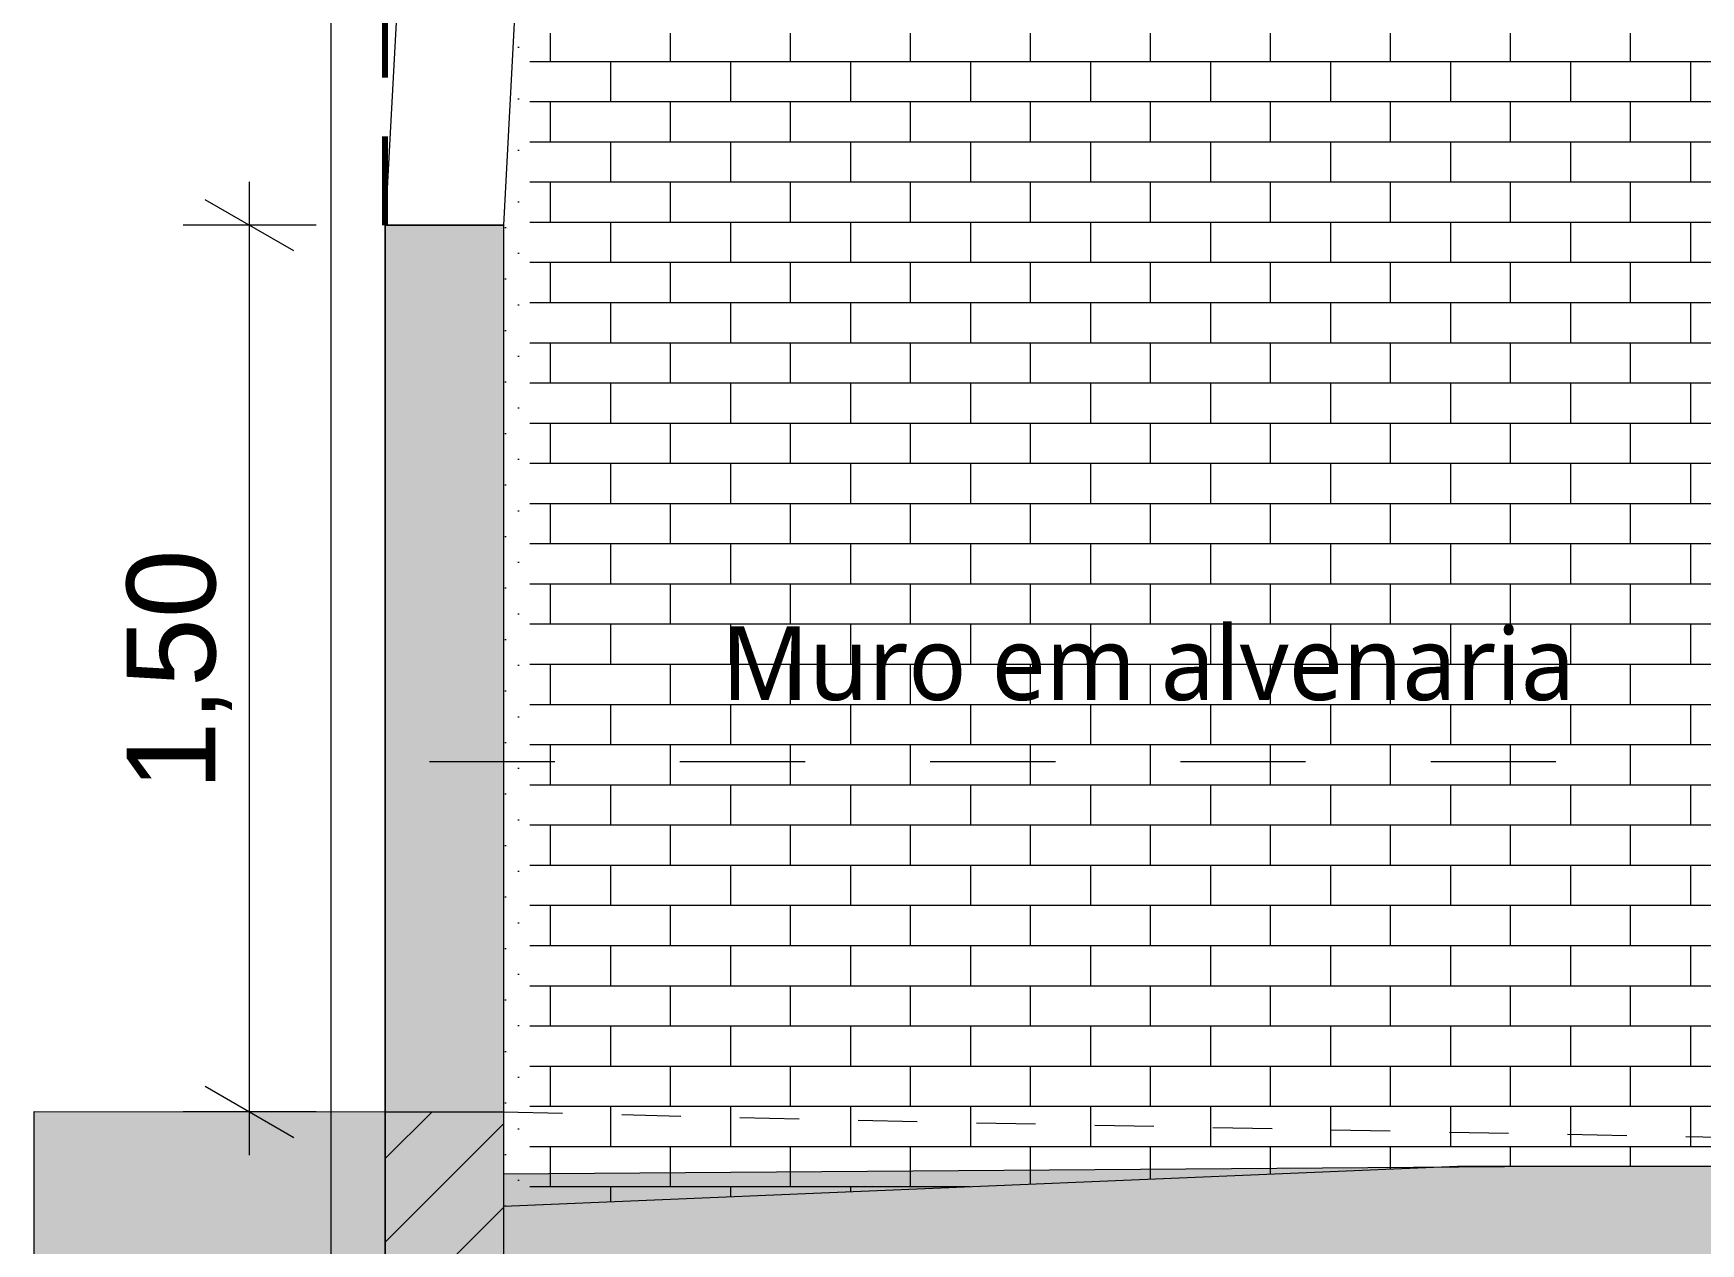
# Model space of a CAD drawing. Header units: metres. Extents: x -111189 to -108577, y -72951 to -72647.
# Drawn here: x -108861.39 to -108858.57, y -72948.143 to -72946.096 of the extents above; entities that cross this region are included whole.
import ezdxf

# ---------------------------------------------------------------- set-up
doc = ezdxf.new("R2010")
doc.units = ezdxf.units.M
doc.header["$MEASUREMENT"] = 0
for name, pattern in [('Dashed', [0.423333, 0.211667, -0.211667]), ('Dot & Dashed Smaller', [0.36, 0.15, -0.09, 0.03, -0.09]), ('Hidden Line', [0.13, 0.08, -0.05])]:
    doc.linetypes.add(name, pattern=pattern)
for name, color, linetype in [('00 - DESENHO 2D', 7, 'Continuous'), ('00 - TEXTO GERAL', 7, 'Continuous'), ('02 - ESTRADAS', 7, 'Continuous'), ('07 - MUROS', 7, 'Continuous'), ('12 - COTAS GERAIS', 7, 'Continuous')]:
    doc.layers.add(name, color=color, linetype=linetype)
doc.styles.add('ESTILO_GERADO_2', font='malgunsl.ttf')
doc.styles.add('ESTILO_GERADO_7', font='')
doc.styles.get('ESTILO_GERADO_7').set_extended_font_data('Helvetica')
doc.dimstyles.new('ESTILO_GERADO__5', dxfattribs={"dimtxt": 0.15, "dimasz": 0.114, "dimexe": 0.18, "dimexo": 0.0625, "dimgap": 0, "dimtad": 1, "dimzin": 0, "dimdsep": 46, "dimtxsty": 'ESTILO_GERADO_7', "dimblk": 'ARROWHEAD_2', "dimblk1": 'ARROWHEAD_2', "dimblk2": 'ARROWHEAD_2', "dimcen": 0.09, "dimse1": 1, "dimse2": 1, "dimclrd": 7, "dimclre": 7, "dimclrt": 7, "dimadec": 0, "dimazin": 0, "dimtfac": 1, "dimtdec": 4, "dimtmove": 0, "dimatfit": 3, "dimfxl": 1, "dimtolj": 1, "dimtzin": 0, "dimarcsym": 0})

# ---------------------------------------------------------------- blocks, each defined once
blk = doc.blocks.new('Corte Elem_1053_1', base_point=(-108689.5899, -72946.0755))
at = {"layer": '07 - MUROS', "linetype": 'Continuous', "lineweight": 13}
h = blk.add_hatch(dxfattribs=at)
h.set_pattern_fill('DOTS_0001', color=251, style=0, pattern_type=2)
h.set_pattern_definition([(360, (-108689.58989, -72946.075524), (0.021783658, 0.043567315), [0, -0.043567315])])
h.paths.add_polyline_path([(-108860.5951, -72948.0806), (-108860.5534, -72948.0789), (-108860.5534, -72945.6313), (-108860.5951, -72946.4203)])
at = {"layer": '07 - MUROS', "color": 251, "linetype": 'Continuous', "lineweight": 13}
blk.add_line((-108860.8871, -72945.3015), (-108860.8871, -72949.5755), dxfattribs=at)
at = {"layer": '07 - MUROS', "color": 7, "linetype": 'Continuous', "lineweight": 13}
for p, q in [((-108860.7531, -72945.6302), (-108860.7951, -72946.4203)), ((-108860.5534, -72945.6313), (-108860.5951, -72946.4203))]:
    blk.add_line(p, q, dxfattribs=at)
at = {"layer": '07 - MUROS', "color": 7, "linetype": 'Continuous', "lineweight": 20}
for p, q in [((-108860.7951, -72946.4203), (-108860.7951, -72949.5755)), ((-108860.5951, -72946.4203), (-108860.5951, -72948.0806))]:
    blk.add_line(p, q, dxfattribs=at)
at = {"layer": '07 - MUROS', "color": 7, "linetype": 'Continuous', "lineweight": 20, "flags": 128}
blk.add_lwpolyline([(-108860.5951, -72946.4203), (-108860.6019, -72946.4203), (-108860.7951, -72946.4203)], dxfattribs=at)
blk = doc.blocks.new('*X1737', base_point=(-108689.5899, -72946.0755))
at = {"layer": '07 - MUROS', "linetype": 'Continuous', "lineweight": 13}
blk.add_hatch(color=7, dxfattribs=at).paths.add_polyline_path([(-108857.286, -72948.0129), (-108857.286, -72948.0083), (-108858.9815, -72948.0129)])
blk = doc.blocks.new('Corte Elem_1070_1', base_point=(-108689.5899, -72946.0755))
at = {"layer": '07 - MUROS', "color": 7, "linetype": 'Continuous', "lineweight": 13}
blk.add_line((-108858.9815, -72948.0129), (-108857.286, -72948.0083), dxfattribs=at)
at = {"layer": '07 - MUROS', "color": 7, "linetype": 'Continuous', "lineweight": 20, "flags": 128}
blk.add_lwpolyline([(-108857.286, -72948.0129), (-108858.9815, -72948.0129), (-108860.5951, -72948.0806)], dxfattribs=at)
at = {"layer": '07 - MUROS', "lineweight": 0}
blk.add_blockref('*X1737', (-108689.5899, -72946.0755), dxfattribs=at)
blk = doc.blocks.new('*X1739', base_point=(-108689.5899, -72946.0755))
at = {"color": 254, "linetype": 'Continuous', "lineweight": 13}
for p, q in [((-108860.5159, -72946.1435), (-108860.5159, -72946.0955)), ((-108860.3129, -72946.1435), (-108860.3129, -72946.0955)), ((-108860.1099, -72946.1435), (-108860.1099, -72946.0955)), ((-108859.9069, -72946.1435), (-108859.9069, -72946.0955)), ((-108859.7039, -72946.1435), (-108859.7039, -72946.0955)), ((-108859.5009, -72946.1435), (-108859.5009, -72946.0955)), ((-108859.2979, -72946.1435), (-108859.2979, -72946.0955)), ((-108859.0949, -72946.1435), (-108859.0949, -72946.0955)), ((-108858.8919, -72946.1435), (-108858.8919, -72946.0955)), ((-108858.6889, -72946.1435), (-108858.6889, -72946.0955)), ((-108860.5159, -72946.1435), (-108860.5507, -72946.1435)), ((-108860.3129, -72946.1435), (-108860.5159, -72946.1435)), ((-108860.4144, -72946.1435), (-108860.4144, -72946.2115)), ((-108860.1099, -72946.1435), (-108860.3129, -72946.1435)), ((-108860.2114, -72946.1435), (-108860.2114, -72946.2115)), ((-108859.9069, -72946.1435), (-108860.1099, -72946.1435)), ((-108860.0084, -72946.1435), (-108860.0084, -72946.2115)), ((-108859.7039, -72946.1435), (-108859.9069, -72946.1435)), ((-108859.8054, -72946.1435), (-108859.8054, -72946.2115)), ((-108859.5009, -72946.1435), (-108859.7039, -72946.1435)), ((-108859.6024, -72946.1435), (-108859.6024, -72946.2115)), ((-108859.2979, -72946.1435), (-108859.5009, -72946.1435)), ((-108859.3994, -72946.1435), (-108859.3994, -72946.2115)), ((-108859.0949, -72946.1435), (-108859.2979, -72946.1435)), ((-108859.1964, -72946.1435), (-108859.1964, -72946.2115)), ((-108858.8919, -72946.1435), (-108859.0949, -72946.1435)), ((-108858.9934, -72946.1435), (-108858.9934, -72946.2115)), ((-108858.6889, -72946.1435), (-108858.8919, -72946.1435)), ((-108858.7904, -72946.1435), (-108858.7904, -72946.2115)), ((-108858.4859, -72946.1435), (-108858.6889, -72946.1435)), ((-108858.5874, -72946.1435), (-108858.5874, -72946.2115)), ((-108860.5159, -72946.2115), (-108860.5507, -72946.2115)), ((-108860.3129, -72946.2115), (-108860.5159, -72946.2115)), ((-108860.5159, -72946.2795), (-108860.5159, -72946.2115)), ((-108860.1099, -72946.2115), (-108860.3129, -72946.2115)), ((-108860.3129, -72946.2795), (-108860.3129, -72946.2115)), ((-108859.9069, -72946.2115), (-108860.1099, -72946.2115)), ((-108860.1099, -72946.2795), (-108860.1099, -72946.2115)), ((-108859.7039, -72946.2115), (-108859.9069, -72946.2115)), ((-108859.9069, -72946.2795), (-108859.9069, -72946.2115)), ((-108859.5009, -72946.2115), (-108859.7039, -72946.2115)), ((-108859.7039, -72946.2795), (-108859.7039, -72946.2115)), ((-108859.2979, -72946.2115), (-108859.5009, -72946.2115)), ((-108859.5009, -72946.2795), (-108859.5009, -72946.2115)), ((-108859.0949, -72946.2115), (-108859.2979, -72946.2115)), ((-108859.2979, -72946.2795), (-108859.2979, -72946.2115)), ((-108858.8919, -72946.2115), (-108859.0949, -72946.2115)), ((-108859.0949, -72946.2795), (-108859.0949, -72946.2115)), ((-108858.6889, -72946.2115), (-108858.8919, -72946.2115)), ((-108858.8919, -72946.2795), (-108858.8919, -72946.2115)), ((-108858.4859, -72946.2115), (-108858.6889, -72946.2115)), ((-108858.6889, -72946.2795), (-108858.6889, -72946.2115)), ((-108860.5159, -72946.2795), (-108860.5507, -72946.2795)), ((-108860.3129, -72946.2795), (-108860.5159, -72946.2795)), ((-108860.4144, -72946.2795), (-108860.4144, -72946.3475)), ((-108860.1099, -72946.2795), (-108860.3129, -72946.2795)), ((-108860.2114, -72946.2795), (-108860.2114, -72946.3475)), ((-108859.9069, -72946.2795), (-108860.1099, -72946.2795)), ((-108860.0084, -72946.2795), (-108860.0084, -72946.3475)), ((-108859.7039, -72946.2795), (-108859.9069, -72946.2795)), ((-108859.8054, -72946.2795), (-108859.8054, -72946.3475)), ((-108859.5009, -72946.2795), (-108859.7039, -72946.2795)), ((-108859.6024, -72946.2795), (-108859.6024, -72946.3475)), ((-108859.2979, -72946.2795), (-108859.5009, -72946.2795)), ((-108859.3994, -72946.2795), (-108859.3994, -72946.3475)), ((-108859.0949, -72946.2795), (-108859.2979, -72946.2795)), ((-108859.1964, -72946.2795), (-108859.1964, -72946.3475)), ((-108858.8919, -72946.2795), (-108859.0949, -72946.2795)), ((-108858.9934, -72946.2795), (-108858.9934, -72946.3475)), ((-108858.6889, -72946.2795), (-108858.8919, -72946.2795)), ((-108858.7904, -72946.2795), (-108858.7904, -72946.3475)), ((-108858.4859, -72946.2795), (-108858.6889, -72946.2795)), ((-108858.5874, -72946.2795), (-108858.5874, -72946.3475)), ((-108860.5159, -72946.3475), (-108860.5507, -72946.3475)), ((-108860.3129, -72946.3475), (-108860.5159, -72946.3475)), ((-108860.5159, -72946.4155), (-108860.5159, -72946.3475)), ((-108860.1099, -72946.3475), (-108860.3129, -72946.3475)), ((-108860.3129, -72946.4155), (-108860.3129, -72946.3475)), ((-108859.9069, -72946.3475), (-108860.1099, -72946.3475)), ((-108860.1099, -72946.4155), (-108860.1099, -72946.3475)), ((-108859.7039, -72946.3475), (-108859.9069, -72946.3475)), ((-108859.9069, -72946.4155), (-108859.9069, -72946.3475)), ((-108859.5009, -72946.3475), (-108859.7039, -72946.3475)), ((-108859.7039, -72946.4155), (-108859.7039, -72946.3475)), ((-108859.2979, -72946.3475), (-108859.5009, -72946.3475)), ((-108859.5009, -72946.4155), (-108859.5009, -72946.3475)), ((-108859.0949, -72946.3475), (-108859.2979, -72946.3475)), ((-108859.2979, -72946.4155), (-108859.2979, -72946.3475)), ((-108858.8919, -72946.3475), (-108859.0949, -72946.3475)), ((-108859.0949, -72946.4155), (-108859.0949, -72946.3475)), ((-108858.6889, -72946.3475), (-108858.8919, -72946.3475)), ((-108858.8919, -72946.4155), (-108858.8919, -72946.3475)), ((-108858.4859, -72946.3475), (-108858.6889, -72946.3475)), ((-108858.6889, -72946.4155), (-108858.6889, -72946.3475)), ((-108860.5159, -72946.4155), (-108860.5507, -72946.4155)), ((-108860.3129, -72946.4155), (-108860.5159, -72946.4155)), ((-108860.4144, -72946.4155), (-108860.4144, -72946.4835)), ((-108860.1099, -72946.4155), (-108860.3129, -72946.4155)), ((-108860.2114, -72946.4155), (-108860.2114, -72946.4835)), ((-108859.9069, -72946.4155), (-108860.1099, -72946.4155)), ((-108860.0084, -72946.4155), (-108860.0084, -72946.4835)), ((-108859.7039, -72946.4155), (-108859.9069, -72946.4155)), ((-108859.8054, -72946.4155), (-108859.8054, -72946.4835)), ((-108859.5009, -72946.4155), (-108859.7039, -72946.4155)), ((-108859.6024, -72946.4155), (-108859.6024, -72946.4835)), ((-108859.2979, -72946.4155), (-108859.5009, -72946.4155)), ((-108859.3994, -72946.4155), (-108859.3994, -72946.4835)), ((-108859.0949, -72946.4155), (-108859.2979, -72946.4155)), ((-108859.1964, -72946.4155), (-108859.1964, -72946.4835)), ((-108858.8919, -72946.4155), (-108859.0949, -72946.4155)), ((-108858.9934, -72946.4155), (-108858.9934, -72946.4835)), ((-108858.6889, -72946.4155), (-108858.8919, -72946.4155)), ((-108858.7904, -72946.4155), (-108858.7904, -72946.4835)), ((-108858.4859, -72946.4155), (-108858.6889, -72946.4155)), ((-108858.5874, -72946.4155), (-108858.5874, -72946.4835)), ((-108860.5159, -72946.4835), (-108860.5507, -72946.4835)), ((-108860.3129, -72946.4835), (-108860.5159, -72946.4835)), ((-108860.5159, -72946.5515), (-108860.5159, -72946.4835)), ((-108860.1099, -72946.4835), (-108860.3129, -72946.4835)), ((-108860.3129, -72946.5515), (-108860.3129, -72946.4835)), ((-108859.9069, -72946.4835), (-108860.1099, -72946.4835)), ((-108860.1099, -72946.5515), (-108860.1099, -72946.4835)), ((-108859.7039, -72946.4835), (-108859.9069, -72946.4835)), ((-108859.9069, -72946.5515), (-108859.9069, -72946.4835)), ((-108859.5009, -72946.4835), (-108859.7039, -72946.4835)), ((-108859.7039, -72946.5515), (-108859.7039, -72946.4835)), ((-108859.2979, -72946.4835), (-108859.5009, -72946.4835)), ((-108859.5009, -72946.5515), (-108859.5009, -72946.4835)), ((-108859.0949, -72946.4835), (-108859.2979, -72946.4835)), ((-108859.2979, -72946.5515), (-108859.2979, -72946.4835)), ((-108858.8919, -72946.4835), (-108859.0949, -72946.4835)), ((-108859.0949, -72946.5515), (-108859.0949, -72946.4835)), ((-108858.6889, -72946.4835), (-108858.8919, -72946.4835)), ((-108858.8919, -72946.5515), (-108858.8919, -72946.4835)), ((-108858.4859, -72946.4835), (-108858.6889, -72946.4835)), ((-108858.6889, -72946.5515), (-108858.6889, -72946.4835)), ((-108860.5159, -72946.5515), (-108860.5507, -72946.5515)), ((-108860.3129, -72946.5515), (-108860.5159, -72946.5515)), ((-108860.4144, -72946.5515), (-108860.4144, -72946.6195)), ((-108860.1099, -72946.5515), (-108860.3129, -72946.5515)), ((-108860.2114, -72946.5515), (-108860.2114, -72946.6195)), ((-108859.9069, -72946.5515), (-108860.1099, -72946.5515)), ((-108860.0084, -72946.5515), (-108860.0084, -72946.6195)), ((-108859.7039, -72946.5515), (-108859.9069, -72946.5515)), ((-108859.8054, -72946.5515), (-108859.8054, -72946.6195)), ((-108859.5009, -72946.5515), (-108859.7039, -72946.5515)), ((-108859.6024, -72946.5515), (-108859.6024, -72946.6195)), ((-108859.2979, -72946.5515), (-108859.5009, -72946.5515)), ((-108859.3994, -72946.5515), (-108859.3994, -72946.6195)), ((-108859.0949, -72946.5515), (-108859.2979, -72946.5515)), ((-108859.1964, -72946.5515), (-108859.1964, -72946.6195)), ((-108858.8919, -72946.5515), (-108859.0949, -72946.5515)), ((-108858.9934, -72946.5515), (-108858.9934, -72946.6195)), ((-108858.6889, -72946.5515), (-108858.8919, -72946.5515)), ((-108858.7904, -72946.5515), (-108858.7904, -72946.6195)), ((-108858.4859, -72946.5515), (-108858.6889, -72946.5515)), ((-108858.5874, -72946.5515), (-108858.5874, -72946.6195)), ((-108860.5159, -72946.6195), (-108860.5507, -72946.6195)), ((-108860.3129, -72946.6195), (-108860.5159, -72946.6195)), ((-108860.5159, -72946.6875), (-108860.5159, -72946.6195)), ((-108860.1099, -72946.6195), (-108860.3129, -72946.6195)), ((-108860.3129, -72946.6875), (-108860.3129, -72946.6195)), ((-108859.9069, -72946.6195), (-108860.1099, -72946.6195)), ((-108860.1099, -72946.6875), (-108860.1099, -72946.6195)), ((-108859.7039, -72946.6195), (-108859.9069, -72946.6195)), ((-108859.9069, -72946.6875), (-108859.9069, -72946.6195)), ((-108859.5009, -72946.6195), (-108859.7039, -72946.6195)), ((-108859.7039, -72946.6875), (-108859.7039, -72946.6195)), ((-108859.2979, -72946.6195), (-108859.5009, -72946.6195)), ((-108859.5009, -72946.6875), (-108859.5009, -72946.6195)), ((-108859.0949, -72946.6195), (-108859.2979, -72946.6195)), ((-108859.2979, -72946.6875), (-108859.2979, -72946.6195)), ((-108858.8919, -72946.6195), (-108859.0949, -72946.6195)), ((-108859.0949, -72946.6875), (-108859.0949, -72946.6195)), ((-108858.6889, -72946.6195), (-108858.8919, -72946.6195)), ((-108858.8919, -72946.6875), (-108858.8919, -72946.6195)), ((-108858.4859, -72946.6195), (-108858.6889, -72946.6195)), ((-108858.6889, -72946.6875), (-108858.6889, -72946.6195)), ((-108860.5159, -72946.6875), (-108860.5507, -72946.6875)), ((-108860.3129, -72946.6875), (-108860.5159, -72946.6875)), ((-108860.4144, -72946.6875), (-108860.4144, -72946.7555)), ((-108860.1099, -72946.6875), (-108860.3129, -72946.6875)), ((-108860.2114, -72946.6875), (-108860.2114, -72946.7555)), ((-108859.9069, -72946.6875), (-108860.1099, -72946.6875)), ((-108860.0084, -72946.6875), (-108860.0084, -72946.7555)), ((-108859.7039, -72946.6875), (-108859.9069, -72946.6875)), ((-108859.8054, -72946.6875), (-108859.8054, -72946.7555)), ((-108859.5009, -72946.6875), (-108859.7039, -72946.6875)), ((-108859.6024, -72946.6875), (-108859.6024, -72946.7555)), ((-108859.2979, -72946.6875), (-108859.5009, -72946.6875)), ((-108859.3994, -72946.6875), (-108859.3994, -72946.7555)), ((-108859.0949, -72946.6875), (-108859.2979, -72946.6875)), ((-108859.1964, -72946.6875), (-108859.1964, -72946.7555)), ((-108858.8919, -72946.6875), (-108859.0949, -72946.6875)), ((-108858.9934, -72946.6875), (-108858.9934, -72946.7555)), ((-108858.6889, -72946.6875), (-108858.8919, -72946.6875)), ((-108858.7904, -72946.6875), (-108858.7904, -72946.7555)), ((-108858.4859, -72946.6875), (-108858.6889, -72946.6875)), ((-108858.5874, -72946.6875), (-108858.5874, -72946.7555)), ((-108860.5159, -72946.7555), (-108860.5507, -72946.7555)), ((-108860.3129, -72946.7555), (-108860.5159, -72946.7555)), ((-108860.5159, -72946.8235), (-108860.5159, -72946.7555)), ((-108860.1099, -72946.7555), (-108860.3129, -72946.7555)), ((-108860.3129, -72946.8235), (-108860.3129, -72946.7555)), ((-108859.9069, -72946.7555), (-108860.1099, -72946.7555)), ((-108860.1099, -72946.8235), (-108860.1099, -72946.7555)), ((-108859.7039, -72946.7555), (-108859.9069, -72946.7555)), ((-108859.9069, -72946.8235), (-108859.9069, -72946.7555)), ((-108859.5009, -72946.7555), (-108859.7039, -72946.7555)), ((-108859.7039, -72946.8235), (-108859.7039, -72946.7555)), ((-108859.2979, -72946.7555), (-108859.5009, -72946.7555)), ((-108859.5009, -72946.8235), (-108859.5009, -72946.7555)), ((-108859.0949, -72946.7555), (-108859.2979, -72946.7555)), ((-108859.2979, -72946.8235), (-108859.2979, -72946.7555)), ((-108858.8919, -72946.7555), (-108859.0949, -72946.7555)), ((-108859.0949, -72946.8235), (-108859.0949, -72946.7555)), ((-108858.6889, -72946.7555), (-108858.8919, -72946.7555)), ((-108858.8919, -72946.8235), (-108858.8919, -72946.7555)), ((-108858.4859, -72946.7555), (-108858.6889, -72946.7555)), ((-108858.6889, -72946.8235), (-108858.6889, -72946.7555)), ((-108860.5159, -72946.8235), (-108860.5507, -72946.8235)), ((-108860.3129, -72946.8235), (-108860.5159, -72946.8235)), ((-108860.4144, -72946.8235), (-108860.4144, -72946.8915)), ((-108860.1099, -72946.8235), (-108860.3129, -72946.8235)), ((-108860.2114, -72946.8235), (-108860.2114, -72946.8915)), ((-108859.9069, -72946.8235), (-108860.1099, -72946.8235)), ((-108860.0084, -72946.8235), (-108860.0084, -72946.8915)), ((-108859.7039, -72946.8235), (-108859.9069, -72946.8235)), ((-108859.8054, -72946.8235), (-108859.8054, -72946.8915)), ((-108859.5009, -72946.8235), (-108859.7039, -72946.8235)), ((-108859.6024, -72946.8235), (-108859.6024, -72946.8915)), ((-108859.2979, -72946.8235), (-108859.5009, -72946.8235)), ((-108859.3994, -72946.8235), (-108859.3994, -72946.8915)), ((-108859.0949, -72946.8235), (-108859.2979, -72946.8235)), ((-108859.1964, -72946.8235), (-108859.1964, -72946.8915)), ((-108858.8919, -72946.8235), (-108859.0949, -72946.8235)), ((-108858.9934, -72946.8235), (-108858.9934, -72946.8915)), ((-108858.6889, -72946.8235), (-108858.8919, -72946.8235)), ((-108858.7904, -72946.8235), (-108858.7904, -72946.8915)), ((-108858.4859, -72946.8235), (-108858.6889, -72946.8235)), ((-108858.5874, -72946.8235), (-108858.5874, -72946.8915)), ((-108860.5159, -72946.8915), (-108860.5507, -72946.8915)), ((-108860.3129, -72946.8915), (-108860.5159, -72946.8915)), ((-108860.5159, -72946.9595), (-108860.5159, -72946.8915)), ((-108860.1099, -72946.8915), (-108860.3129, -72946.8915)), ((-108860.3129, -72946.9595), (-108860.3129, -72946.8915)), ((-108859.9069, -72946.8915), (-108860.1099, -72946.8915)), ((-108860.1099, -72946.9595), (-108860.1099, -72946.8915)), ((-108859.7039, -72946.8915), (-108859.9069, -72946.8915)), ((-108859.9069, -72946.9595), (-108859.9069, -72946.8915)), ((-108859.5009, -72946.8915), (-108859.7039, -72946.8915)), ((-108859.7039, -72946.9595), (-108859.7039, -72946.8915)), ((-108859.2979, -72946.8915), (-108859.5009, -72946.8915)), ((-108859.5009, -72946.9595), (-108859.5009, -72946.8915)), ((-108859.0949, -72946.8915), (-108859.2979, -72946.8915)), ((-108859.2979, -72946.9595), (-108859.2979, -72946.8915)), ((-108858.8919, -72946.8915), (-108859.0949, -72946.8915)), ((-108859.0949, -72946.9595), (-108859.0949, -72946.8915)), ((-108858.6889, -72946.8915), (-108858.8919, -72946.8915)), ((-108858.8919, -72946.9595), (-108858.8919, -72946.8915)), ((-108858.4859, -72946.8915), (-108858.6889, -72946.8915)), ((-108858.6889, -72946.9595), (-108858.6889, -72946.8915)), ((-108860.5159, -72946.9595), (-108860.5507, -72946.9595)), ((-108860.3129, -72946.9595), (-108860.5159, -72946.9595)), ((-108860.4144, -72946.9595), (-108860.4144, -72947.0275)), ((-108860.1099, -72946.9595), (-108860.3129, -72946.9595)), ((-108860.2114, -72946.9595), (-108860.2114, -72947.0275)), ((-108859.9069, -72946.9595), (-108860.1099, -72946.9595)), ((-108860.0084, -72946.9595), (-108860.0084, -72947.0275)), ((-108859.7039, -72946.9595), (-108859.9069, -72946.9595)), ((-108859.8054, -72946.9595), (-108859.8054, -72947.0275)), ((-108859.5009, -72946.9595), (-108859.7039, -72946.9595)), ((-108859.6024, -72946.9595), (-108859.6024, -72947.0275)), ((-108859.2979, -72946.9595), (-108859.5009, -72946.9595)), ((-108859.3994, -72946.9595), (-108859.3994, -72947.0275)), ((-108859.0949, -72946.9595), (-108859.2979, -72946.9595)), ((-108859.1964, -72946.9595), (-108859.1964, -72947.0275)), ((-108858.8919, -72946.9595), (-108859.0949, -72946.9595)), ((-108858.9934, -72946.9595), (-108858.9934, -72947.0275)), ((-108858.6889, -72946.9595), (-108858.8919, -72946.9595)), ((-108858.7904, -72946.9595), (-108858.7904, -72947.0275)), ((-108858.4859, -72946.9595), (-108858.6889, -72946.9595)), ((-108858.5874, -72946.9595), (-108858.5874, -72947.0275)), ((-108860.5159, -72947.0275), (-108860.5507, -72947.0275)), ((-108860.3129, -72947.0275), (-108860.5159, -72947.0275)), ((-108860.5159, -72947.0955), (-108860.5159, -72947.0275)), ((-108860.1099, -72947.0275), (-108860.3129, -72947.0275)), ((-108860.3129, -72947.0955), (-108860.3129, -72947.0275)), ((-108859.9069, -72947.0275), (-108860.1099, -72947.0275)), ((-108860.1099, -72947.0955), (-108860.1099, -72947.0275)), ((-108859.7039, -72947.0275), (-108859.9069, -72947.0275)), ((-108859.9069, -72947.0955), (-108859.9069, -72947.0275)), ((-108859.5009, -72947.0275), (-108859.7039, -72947.0275)), ((-108859.7039, -72947.0955), (-108859.7039, -72947.0275)), ((-108859.2979, -72947.0275), (-108859.5009, -72947.0275)), ((-108859.5009, -72947.0955), (-108859.5009, -72947.0275)), ((-108859.0949, -72947.0275), (-108859.2979, -72947.0275)), ((-108859.2979, -72947.0955), (-108859.2979, -72947.0275)), ((-108858.8919, -72947.0275), (-108859.0949, -72947.0275)), ((-108859.0949, -72947.0955), (-108859.0949, -72947.0275)), ((-108858.6889, -72947.0275), (-108858.8919, -72947.0275)), ((-108858.8919, -72947.0955), (-108858.8919, -72947.0275)), ((-108858.4859, -72947.0275), (-108858.6889, -72947.0275)), ((-108858.6889, -72947.0955), (-108858.6889, -72947.0275)), ((-108860.5159, -72947.0955), (-108860.5507, -72947.0955)), ((-108860.3129, -72947.0955), (-108860.5159, -72947.0955)), ((-108860.4144, -72947.0955), (-108860.4144, -72947.1635)), ((-108860.1099, -72947.0955), (-108860.3129, -72947.0955)), ((-108860.2114, -72947.0955), (-108860.2114, -72947.1635)), ((-108859.9069, -72947.0955), (-108860.1099, -72947.0955)), ((-108860.0084, -72947.0955), (-108860.0084, -72947.1635)), ((-108859.7039, -72947.0955), (-108859.9069, -72947.0955)), ((-108859.8054, -72947.0955), (-108859.8054, -72947.1635)), ((-108859.5009, -72947.0955), (-108859.7039, -72947.0955)), ((-108859.6024, -72947.0955), (-108859.6024, -72947.1635)), ((-108859.2979, -72947.0955), (-108859.5009, -72947.0955)), ((-108859.3994, -72947.0955), (-108859.3994, -72947.1635)), ((-108859.0949, -72947.0955), (-108859.2979, -72947.0955)), ((-108859.1964, -72947.0955), (-108859.1964, -72947.1635)), ((-108858.8919, -72947.0955), (-108859.0949, -72947.0955)), ((-108858.9934, -72947.0955), (-108858.9934, -72947.1635)), ((-108858.6889, -72947.0955), (-108858.8919, -72947.0955)), ((-108858.7904, -72947.0955), (-108858.7904, -72947.1635)), ((-108858.4859, -72947.0955), (-108858.6889, -72947.0955)), ((-108858.5874, -72947.0955), (-108858.5874, -72947.1635)), ((-108860.5159, -72947.1635), (-108860.5507, -72947.1635)), ((-108860.3129, -72947.1635), (-108860.5159, -72947.1635)), ((-108860.5159, -72947.2315), (-108860.5159, -72947.1635)), ((-108860.1099, -72947.1635), (-108860.3129, -72947.1635)), ((-108860.3129, -72947.2315), (-108860.3129, -72947.1635)), ((-108859.9069, -72947.1635), (-108860.1099, -72947.1635)), ((-108860.1099, -72947.2315), (-108860.1099, -72947.1635)), ((-108859.7039, -72947.1635), (-108859.9069, -72947.1635)), ((-108859.9069, -72947.2315), (-108859.9069, -72947.1635)), ((-108859.5009, -72947.1635), (-108859.7039, -72947.1635)), ((-108859.7039, -72947.2315), (-108859.7039, -72947.1635)), ((-108859.2979, -72947.1635), (-108859.5009, -72947.1635)), ((-108859.5009, -72947.2315), (-108859.5009, -72947.1635)), ((-108859.0949, -72947.1635), (-108859.2979, -72947.1635)), ((-108859.2979, -72947.2315), (-108859.2979, -72947.1635)), ((-108858.8919, -72947.1635), (-108859.0949, -72947.1635)), ((-108859.0949, -72947.2315), (-108859.0949, -72947.1635)), ((-108858.6889, -72947.1635), (-108858.8919, -72947.1635)), ((-108858.8919, -72947.2315), (-108858.8919, -72947.1635)), ((-108858.4859, -72947.1635), (-108858.6889, -72947.1635)), ((-108858.6889, -72947.2315), (-108858.6889, -72947.1635)), ((-108860.5159, -72947.2315), (-108860.5507, -72947.2315)), ((-108860.3129, -72947.2315), (-108860.5159, -72947.2315)), ((-108860.4144, -72947.2315), (-108860.4144, -72947.2995)), ((-108860.1099, -72947.2315), (-108860.3129, -72947.2315)), ((-108860.2114, -72947.2315), (-108860.2114, -72947.2995)), ((-108859.9069, -72947.2315), (-108860.1099, -72947.2315)), ((-108860.0084, -72947.2315), (-108860.0084, -72947.2995)), ((-108859.7039, -72947.2315), (-108859.9069, -72947.2315)), ((-108859.8054, -72947.2315), (-108859.8054, -72947.2995)), ((-108859.5009, -72947.2315), (-108859.7039, -72947.2315)), ((-108859.6024, -72947.2315), (-108859.6024, -72947.2995)), ((-108859.2979, -72947.2315), (-108859.5009, -72947.2315)), ((-108859.3994, -72947.2315), (-108859.3994, -72947.2995)), ((-108859.0949, -72947.2315), (-108859.2979, -72947.2315)), ((-108859.1964, -72947.2315), (-108859.1964, -72947.2995)), ((-108858.8919, -72947.2315), (-108859.0949, -72947.2315)), ((-108858.9934, -72947.2315), (-108858.9934, -72947.2995)), ((-108858.6889, -72947.2315), (-108858.8919, -72947.2315)), ((-108858.7904, -72947.2315), (-108858.7904, -72947.2995)), ((-108858.4859, -72947.2315), (-108858.6889, -72947.2315)), ((-108858.5874, -72947.2315), (-108858.5874, -72947.2995)), ((-108860.5159, -72947.2995), (-108860.5507, -72947.2995)), ((-108860.3129, -72947.2995), (-108860.5159, -72947.2995)), ((-108860.5159, -72947.3675), (-108860.5159, -72947.2995)), ((-108860.1099, -72947.2995), (-108860.3129, -72947.2995)), ((-108860.3129, -72947.3675), (-108860.3129, -72947.2995)), ((-108859.9069, -72947.2995), (-108860.1099, -72947.2995)), ((-108860.1099, -72947.3675), (-108860.1099, -72947.2995)), ((-108859.7039, -72947.2995), (-108859.9069, -72947.2995)), ((-108859.9069, -72947.3675), (-108859.9069, -72947.2995)), ((-108859.5009, -72947.2995), (-108859.7039, -72947.2995)), ((-108859.7039, -72947.3675), (-108859.7039, -72947.2995)), ((-108859.2979, -72947.2995), (-108859.5009, -72947.2995)), ((-108859.5009, -72947.3675), (-108859.5009, -72947.2995)), ((-108859.0949, -72947.2995), (-108859.2979, -72947.2995)), ((-108859.2979, -72947.3675), (-108859.2979, -72947.2995)), ((-108858.8919, -72947.2995), (-108859.0949, -72947.2995)), ((-108859.0949, -72947.3675), (-108859.0949, -72947.2995)), ((-108858.6889, -72947.2995), (-108858.8919, -72947.2995)), ((-108858.8919, -72947.3675), (-108858.8919, -72947.2995)), ((-108858.4859, -72947.2995), (-108858.6889, -72947.2995)), ((-108858.6889, -72947.3675), (-108858.6889, -72947.2995)), ((-108860.5159, -72947.3675), (-108860.5507, -72947.3675)), ((-108860.3129, -72947.3675), (-108860.5159, -72947.3675)), ((-108860.4144, -72947.3675), (-108860.4144, -72947.4355)), ((-108860.1099, -72947.3675), (-108860.3129, -72947.3675)), ((-108860.2114, -72947.3675), (-108860.2114, -72947.4355)), ((-108859.9069, -72947.3675), (-108860.1099, -72947.3675)), ((-108860.0084, -72947.3675), (-108860.0084, -72947.4355)), ((-108859.7039, -72947.3675), (-108859.9069, -72947.3675)), ((-108859.8054, -72947.3675), (-108859.8054, -72947.4355)), ((-108859.5009, -72947.3675), (-108859.7039, -72947.3675)), ((-108859.6024, -72947.3675), (-108859.6024, -72947.4355)), ((-108859.2979, -72947.3675), (-108859.5009, -72947.3675)), ((-108859.3994, -72947.3675), (-108859.3994, -72947.4355)), ((-108859.0949, -72947.3675), (-108859.2979, -72947.3675)), ((-108859.1964, -72947.3675), (-108859.1964, -72947.4355)), ((-108858.8919, -72947.3675), (-108859.0949, -72947.3675)), ((-108858.9934, -72947.3675), (-108858.9934, -72947.4355)), ((-108858.6889, -72947.3675), (-108858.8919, -72947.3675)), ((-108858.7904, -72947.3675), (-108858.7904, -72947.4355)), ((-108858.4859, -72947.3675), (-108858.6889, -72947.3675)), ((-108858.5874, -72947.3675), (-108858.5874, -72947.4355)), ((-108860.5159, -72947.4355), (-108860.5507, -72947.4355)), ((-108860.3129, -72947.4355), (-108860.5159, -72947.4355)), ((-108860.5159, -72947.5035), (-108860.5159, -72947.4355)), ((-108860.1099, -72947.4355), (-108860.3129, -72947.4355)), ((-108860.3129, -72947.5035), (-108860.3129, -72947.4355)), ((-108859.9069, -72947.4355), (-108860.1099, -72947.4355)), ((-108860.1099, -72947.5035), (-108860.1099, -72947.4355)), ((-108859.7039, -72947.4355), (-108859.9069, -72947.4355)), ((-108859.9069, -72947.5035), (-108859.9069, -72947.4355)), ((-108859.5009, -72947.4355), (-108859.7039, -72947.4355)), ((-108859.7039, -72947.5035), (-108859.7039, -72947.4355)), ((-108859.2979, -72947.4355), (-108859.5009, -72947.4355)), ((-108859.5009, -72947.5035), (-108859.5009, -72947.4355)), ((-108859.0949, -72947.4355), (-108859.2979, -72947.4355)), ((-108859.2979, -72947.5035), (-108859.2979, -72947.4355)), ((-108858.8919, -72947.4355), (-108859.0949, -72947.4355)), ((-108859.0949, -72947.5035), (-108859.0949, -72947.4355)), ((-108858.6889, -72947.4355), (-108858.8919, -72947.4355)), ((-108858.8919, -72947.5035), (-108858.8919, -72947.4355)), ((-108858.4859, -72947.4355), (-108858.6889, -72947.4355)), ((-108858.6889, -72947.5035), (-108858.6889, -72947.4355)), ((-108860.5159, -72947.5035), (-108860.5507, -72947.5035)), ((-108860.3129, -72947.5035), (-108860.5159, -72947.5035)), ((-108860.4144, -72947.5035), (-108860.4144, -72947.5715)), ((-108860.1099, -72947.5035), (-108860.3129, -72947.5035)), ((-108860.2114, -72947.5035), (-108860.2114, -72947.5715)), ((-108859.9069, -72947.5035), (-108860.1099, -72947.5035)), ((-108860.0084, -72947.5035), (-108860.0084, -72947.5715)), ((-108859.7039, -72947.5035), (-108859.9069, -72947.5035)), ((-108859.8054, -72947.5035), (-108859.8054, -72947.5715)), ((-108859.5009, -72947.5035), (-108859.7039, -72947.5035)), ((-108859.6024, -72947.5035), (-108859.6024, -72947.5715)), ((-108859.2979, -72947.5035), (-108859.5009, -72947.5035)), ((-108859.3994, -72947.5035), (-108859.3994, -72947.5715)), ((-108859.0949, -72947.5035), (-108859.2979, -72947.5035)), ((-108859.1964, -72947.5035), (-108859.1964, -72947.5715)), ((-108858.8919, -72947.5035), (-108859.0949, -72947.5035)), ((-108858.9934, -72947.5035), (-108858.9934, -72947.5715)), ((-108858.6889, -72947.5035), (-108858.8919, -72947.5035)), ((-108858.7904, -72947.5035), (-108858.7904, -72947.5715)), ((-108858.4859, -72947.5035), (-108858.6889, -72947.5035)), ((-108858.5874, -72947.5035), (-108858.5874, -72947.5715)), ((-108860.5159, -72947.5715), (-108860.5507, -72947.5715)), ((-108860.3129, -72947.5715), (-108860.5159, -72947.5715)), ((-108860.5159, -72947.6395), (-108860.5159, -72947.5715)), ((-108860.1099, -72947.5715), (-108860.3129, -72947.5715)), ((-108860.3129, -72947.6395), (-108860.3129, -72947.5715)), ((-108859.9069, -72947.5715), (-108860.1099, -72947.5715)), ((-108860.1099, -72947.6395), (-108860.1099, -72947.5715)), ((-108859.7039, -72947.5715), (-108859.9069, -72947.5715)), ((-108859.9069, -72947.6395), (-108859.9069, -72947.5715)), ((-108859.5009, -72947.5715), (-108859.7039, -72947.5715)), ((-108859.7039, -72947.6395), (-108859.7039, -72947.5715)), ((-108859.2979, -72947.5715), (-108859.5009, -72947.5715)), ((-108859.5009, -72947.6395), (-108859.5009, -72947.5715)), ((-108859.0949, -72947.5715), (-108859.2979, -72947.5715)), ((-108859.2979, -72947.6395), (-108859.2979, -72947.5715)), ((-108858.8919, -72947.5715), (-108859.0949, -72947.5715)), ((-108859.0949, -72947.6395), (-108859.0949, -72947.5715)), ((-108858.6889, -72947.5715), (-108858.8919, -72947.5715)), ((-108858.8919, -72947.6395), (-108858.8919, -72947.5715)), ((-108858.4859, -72947.5715), (-108858.6889, -72947.5715)), ((-108858.6889, -72947.6395), (-108858.6889, -72947.5715)), ((-108860.5159, -72947.6395), (-108860.5507, -72947.6395)), ((-108860.3129, -72947.6395), (-108860.5159, -72947.6395)), ((-108860.4144, -72947.6395), (-108860.4144, -72947.7075)), ((-108860.1099, -72947.6395), (-108860.3129, -72947.6395)), ((-108860.2114, -72947.6395), (-108860.2114, -72947.7075)), ((-108859.9069, -72947.6395), (-108860.1099, -72947.6395)), ((-108860.0084, -72947.6395), (-108860.0084, -72947.7075)), ((-108859.7039, -72947.6395), (-108859.9069, -72947.6395)), ((-108859.8054, -72947.6395), (-108859.8054, -72947.7075)), ((-108859.5009, -72947.6395), (-108859.7039, -72947.6395)), ((-108859.6024, -72947.6395), (-108859.6024, -72947.7075)), ((-108859.2979, -72947.6395), (-108859.5009, -72947.6395)), ((-108859.3994, -72947.6395), (-108859.3994, -72947.7075)), ((-108859.0949, -72947.6395), (-108859.2979, -72947.6395)), ((-108859.1964, -72947.6395), (-108859.1964, -72947.7075)), ((-108858.8919, -72947.6395), (-108859.0949, -72947.6395)), ((-108858.9934, -72947.6395), (-108858.9934, -72947.7075)), ((-108858.6889, -72947.6395), (-108858.8919, -72947.6395)), ((-108858.7904, -72947.6395), (-108858.7904, -72947.7075)), ((-108858.4859, -72947.6395), (-108858.6889, -72947.6395)), ((-108858.5874, -72947.6395), (-108858.5874, -72947.7075)), ((-108860.5159, -72947.7075), (-108860.5507, -72947.7075)), ((-108860.3129, -72947.7075), (-108860.5159, -72947.7075)), ((-108860.5159, -72947.7755), (-108860.5159, -72947.7075)), ((-108860.1099, -72947.7075), (-108860.3129, -72947.7075)), ((-108860.3129, -72947.7755), (-108860.3129, -72947.7075)), ((-108859.9069, -72947.7075), (-108860.1099, -72947.7075)), ((-108860.1099, -72947.7755), (-108860.1099, -72947.7075)), ((-108859.7039, -72947.7075), (-108859.9069, -72947.7075)), ((-108859.9069, -72947.7755), (-108859.9069, -72947.7075)), ((-108859.5009, -72947.7075), (-108859.7039, -72947.7075)), ((-108859.7039, -72947.7755), (-108859.7039, -72947.7075)), ((-108859.2979, -72947.7075), (-108859.5009, -72947.7075)), ((-108859.5009, -72947.7755), (-108859.5009, -72947.7075)), ((-108859.0949, -72947.7075), (-108859.2979, -72947.7075)), ((-108859.2979, -72947.7755), (-108859.2979, -72947.7075)), ((-108858.8919, -72947.7075), (-108859.0949, -72947.7075)), ((-108859.0949, -72947.7755), (-108859.0949, -72947.7075)), ((-108858.6889, -72947.7075), (-108858.8919, -72947.7075)), ((-108858.8919, -72947.7755), (-108858.8919, -72947.7075)), ((-108858.4859, -72947.7075), (-108858.6889, -72947.7075)), ((-108858.6889, -72947.7755), (-108858.6889, -72947.7075)), ((-108860.5159, -72947.7755), (-108860.5507, -72947.7755)), ((-108860.3129, -72947.7755), (-108860.5159, -72947.7755)), ((-108860.4144, -72947.7755), (-108860.4144, -72947.8435)), ((-108860.1099, -72947.7755), (-108860.3129, -72947.7755)), ((-108860.2114, -72947.7755), (-108860.2114, -72947.8435)), ((-108859.9069, -72947.7755), (-108860.1099, -72947.7755)), ((-108860.0084, -72947.7755), (-108860.0084, -72947.8435)), ((-108859.7039, -72947.7755), (-108859.9069, -72947.7755)), ((-108859.8054, -72947.7755), (-108859.8054, -72947.8435)), ((-108859.5009, -72947.7755), (-108859.7039, -72947.7755)), ((-108859.6024, -72947.7755), (-108859.6024, -72947.8435)), ((-108859.2979, -72947.7755), (-108859.5009, -72947.7755)), ((-108859.3994, -72947.7755), (-108859.3994, -72947.8435)), ((-108859.0949, -72947.7755), (-108859.2979, -72947.7755)), ((-108859.1964, -72947.7755), (-108859.1964, -72947.8435)), ((-108858.8919, -72947.7755), (-108859.0949, -72947.7755)), ((-108858.9934, -72947.7755), (-108858.9934, -72947.8435)), ((-108858.6889, -72947.7755), (-108858.8919, -72947.7755)), ((-108858.7904, -72947.7755), (-108858.7904, -72947.8435)), ((-108858.4859, -72947.7755), (-108858.6889, -72947.7755)), ((-108858.5874, -72947.7755), (-108858.5874, -72947.8435)), ((-108860.5159, -72947.8435), (-108860.5507, -72947.8435)), ((-108860.3129, -72947.8435), (-108860.5159, -72947.8435)), ((-108860.5159, -72947.9115), (-108860.5159, -72947.8435)), ((-108860.1099, -72947.8435), (-108860.3129, -72947.8435)), ((-108860.3129, -72947.9115), (-108860.3129, -72947.8435)), ((-108859.9069, -72947.8435), (-108860.1099, -72947.8435)), ((-108860.1099, -72947.9115), (-108860.1099, -72947.8435)), ((-108859.7039, -72947.8435), (-108859.9069, -72947.8435)), ((-108859.9069, -72947.9115), (-108859.9069, -72947.8435)), ((-108859.5009, -72947.8435), (-108859.7039, -72947.8435)), ((-108859.7039, -72947.9115), (-108859.7039, -72947.8435)), ((-108859.2979, -72947.8435), (-108859.5009, -72947.8435)), ((-108859.5009, -72947.9115), (-108859.5009, -72947.8435)), ((-108859.0949, -72947.8435), (-108859.2979, -72947.8435)), ((-108859.2979, -72947.9115), (-108859.2979, -72947.8435)), ((-108858.8919, -72947.8435), (-108859.0949, -72947.8435)), ((-108859.0949, -72947.9115), (-108859.0949, -72947.8435)), ((-108858.6889, -72947.8435), (-108858.8919, -72947.8435)), ((-108858.8919, -72947.9115), (-108858.8919, -72947.8435)), ((-108858.4859, -72947.8435), (-108858.6889, -72947.8435)), ((-108858.6889, -72947.9115), (-108858.6889, -72947.8435)), ((-108860.5159, -72947.9115), (-108860.5507, -72947.9115)), ((-108860.3129, -72947.9115), (-108860.5159, -72947.9115)), ((-108860.4144, -72947.9115), (-108860.4144, -72947.9795)), ((-108860.1099, -72947.9115), (-108860.3129, -72947.9115)), ((-108860.2114, -72947.9115), (-108860.2114, -72947.9795)), ((-108859.9069, -72947.9115), (-108860.1099, -72947.9115)), ((-108860.0084, -72947.9115), (-108860.0084, -72947.9795)), ((-108859.7039, -72947.9115), (-108859.9069, -72947.9115)), ((-108859.8054, -72947.9115), (-108859.8054, -72947.9795)), ((-108859.5009, -72947.9115), (-108859.7039, -72947.9115)), ((-108859.6024, -72947.9115), (-108859.6024, -72947.9795)), ((-108859.2979, -72947.9115), (-108859.5009, -72947.9115)), ((-108859.3994, -72947.9115), (-108859.3994, -72947.9795)), ((-108859.0949, -72947.9115), (-108859.2979, -72947.9115)), ((-108859.1964, -72947.9115), (-108859.1964, -72947.9795)), ((-108858.8919, -72947.9115), (-108859.0949, -72947.9115)), ((-108858.9934, -72947.9115), (-108858.9934, -72947.9795)), ((-108858.6889, -72947.9115), (-108858.8919, -72947.9115)), ((-108858.7904, -72947.9115), (-108858.7904, -72947.9795)), ((-108858.4859, -72947.9115), (-108858.6889, -72947.9115)), ((-108858.5874, -72947.9115), (-108858.5874, -72947.9795)), ((-108860.5159, -72947.9795), (-108860.5507, -72947.9795)), ((-108860.3129, -72947.9795), (-108860.5159, -72947.9795)), ((-108860.5159, -72948.0475), (-108860.5159, -72947.9795)), ((-108860.1099, -72947.9795), (-108860.3129, -72947.9795)), ((-108860.3129, -72948.0475), (-108860.3129, -72947.9795)), ((-108859.9069, -72947.9795), (-108860.1099, -72947.9795)), ((-108860.1099, -72948.0475), (-108860.1099, -72947.9795)), ((-108859.7039, -72947.9795), (-108859.9069, -72947.9795)), ((-108859.9069, -72948.0475), (-108859.9069, -72947.9795)), ((-108859.5009, -72947.9795), (-108859.7039, -72947.9795)), ((-108859.7039, -72948.0432), (-108859.7039, -72947.9795)), ((-108859.2979, -72947.9795), (-108859.5009, -72947.9795)), ((-108859.5009, -72948.0347), (-108859.5009, -72947.9795)), ((-108859.0949, -72947.9795), (-108859.2979, -72947.9795)), ((-108859.2979, -72948.0262), (-108859.2979, -72947.9795)), ((-108858.8919, -72947.9795), (-108859.0949, -72947.9795)), ((-108859.0949, -72948.0177), (-108859.0949, -72947.9795)), ((-108858.6889, -72947.9795), (-108858.8919, -72947.9795)), ((-108858.8919, -72948.0127), (-108858.8919, -72947.9795)), ((-108858.4859, -72947.9795), (-108858.6889, -72947.9795)), ((-108858.6889, -72948.0121), (-108858.6889, -72947.9795)), ((-108860.5159, -72948.0475), (-108860.5507, -72948.0475)), ((-108860.3129, -72948.0475), (-108860.5159, -72948.0475)), ((-108860.4144, -72948.0475), (-108860.4144, -72948.0731)), ((-108860.1099, -72948.0475), (-108860.3129, -72948.0475)), ((-108860.2114, -72948.0475), (-108860.2114, -72948.0645)), ((-108859.9069, -72948.0475), (-108860.1099, -72948.0475)), ((-108860.0084, -72948.0475), (-108860.0084, -72948.056)), ((-108859.8058, -72948.0475), (-108859.9069, -72948.0475))]:
    blk.add_line(p, q, dxfattribs=at)
blk = doc.blocks.new('Corte Elem_1071_1', base_point=(-108689.5899, -72946.0755))
at = {"lineweight": 0}
blk.add_blockref('*X1739', (-108689.5899, -72946.0755), dxfattribs=at)
blk = doc.blocks.new('*D2133', base_point=(-108689.5899, -72946.0755))
at = {"layer": '12 - COTAS GERAIS', "color": 7, "linetype": 'Continuous', "lineweight": 5, "transparency": 16777216}
for p, q in [((-108861.0246, -72946.4203), (-108861.0246, -72946.3469)), ((-108860.9496, -72946.4636), (-108861.0996, -72946.377)), ((-108860.9121, -72946.4203), (-108861.1371, -72946.4203)), ((-108861.0247, -72947.9203), (-108861.0246, -72946.4203)), ((-108861.0997, -72947.877), (-108860.9497, -72947.9636)), ((-108860.9122, -72947.9203), (-108861.1372, -72947.9203)), ((-108861.0247, -72947.9937), (-108861.0247, -72947.9203))]:
    blk.add_line(p, q, dxfattribs=at)
at = {"layer": '12 - COTAS GERAIS', "color": 7, "lineweight": 5, "transparency": 16777216, "insert": (-108861.0546, -72947.3764), "char_height": 0.15, "attachment_point": 7, "rotation": 89.9979, "style": 'ESTILO_GERADO_7'}
blk.add_mtext('\\A1;{\\pql;\\fHelvetica|b0|i0|c0|p0;\\W1.000000;1,50}', dxfattribs=at)
blk = doc.blocks.new('ARROWHEAD_2')
at = {"color": 0, "linetype": 'Continuous', "lineweight": 0}
for p, q in [((-0.378, -0.655), (0.378, 0.655)), ((0, 0), (-1, 0))]:
    blk.add_line(p, q, dxfattribs=at)

msp = doc.modelspace()

# ---------------------------------------------------------------- hatches: boundary and pattern name
at = {"layer": '00 - DESENHO 2D', "linetype": 'Continuous', "lineweight": 13}
msp.add_hatch(color=251, dxfattribs=at).paths.add_polyline_path([(-108861.3903, -72951.1828), (-108861.3888, -72947.92), (-108860.7951, -72947.9203), (-108860.7951, -72946.4203), (-108860.5951, -72946.4203), (-108860.5951, -72948.0253), (-108858.8253, -72948.0125), (-108855.786, -72948.0112), (-108855.786, -72947.9655), (-108855.636, -72947.9655), (-108855.636, -72948.0583), (-108855.4706, -72948.0324), (-108853.38, -72948.0202), (-108851.3362, -72948.0583), (-108849.8907, -72948.0852), (-108848.7814, -72948.1675), (-108846.3426, -72948.1705), (-108844.7581, -72948.2104), (-108843.6782, -72948.2008), (-108842.7876, -72948.2465), (-108841.8742, -72948.2675), (-108840.9839, -72948.2465), (-108840.9839, -72946.7468), (-108840.7818, -72946.7468), (-108840.7818, -72951.1828)])
at = {"layer": '00 - DESENHO 2D', "linetype": 'Continuous', "lineweight": 9}
h = msp.add_hatch(dxfattribs=at)
h.set_pattern_fill('OTK___TRAMA_AMARELO_0001', color=253, style=0, pattern_type=2)
h.set_pattern_definition([(45, (-108689.58989, -72946.07552), (-0.07071068, 0.07071068), [])])
h.paths.add_polyline_path([(-108860.7951, -72947.9203), (-108860.5951, -72947.9203), (-108860.5951, -72949.5755), (-108860.7951, -72949.5755)])

# ---------------------------------------------------------------- linework, layer by layer
at = {"layer": '00 - DESENHO 2D', "color": 1, "linetype": 'Dot & Dashed Smaller', "lineweight": 80}
msp.add_line((-108860.7951, -72946.4203), (-108860.7951, -72944.933), dxfattribs=at)
at = {"layer": '00 - DESENHO 2D', "color": 252, "linetype": 'Dashed', "lineweight": 9}
msp.add_line((-108860.7202, -72947.3278), (-108858.791, -72947.3278), dxfattribs=at)
at = {"layer": '00 - DESENHO 2D', "color": 7, "linetype": 'Continuous', "lineweight": 20, "flags": 128}
msp.add_lwpolyline([(-108840.7818, -72951.1828), (-108861.3903, -72951.1828), (-108861.3888, -72947.92), (-108860.7951, -72947.9203), (-108860.7951, -72946.4203), (-108860.5951, -72946.4203), (-108860.5951, -72948.0253), (-108858.8253, -72948.0125), (-108855.786, -72948.0112), (-108855.786, -72947.9655), (-108855.636, -72947.9655), (-108855.636, -72948.0583), (-108855.4706, -72948.0324), (-108853.38, -72948.0202), (-108851.3362, -72948.0583), (-108849.8907, -72948.0852), (-108848.7814, -72948.1675), (-108846.3426, -72948.1705), (-108844.7581, -72948.2104)], dxfattribs=at)
at = {"layer": '00 - DESENHO 2D', "color": 253, "linetype": 'Continuous', "lineweight": 9, "flags": 128}
msp.add_lwpolyline([(-108860.7951, -72947.9203), (-108860.5951, -72947.9203), (-108860.5951, -72949.5755), (-108860.7951, -72949.5755)], close=True, dxfattribs=at)
at = {"layer": '02 - ESTRADAS', "color": 7, "linetype": 'Hidden Line', "lineweight": 20, "flags": 128}
msp.add_lwpolyline([(-108860.5951, -72947.9203), (-108860.0214, -72947.9342), (-108859.3618, -72947.9476), (-108858.3465, -72947.9669), (-108857.6372, -72947.9804), (-108856.7118, -72947.9981), (-108855.786, -72948.0112)], dxfattribs=at)

# ---------------------------------------------------------------- block references
at = {"lineweight": 0}
msp.add_blockref('Corte Elem_1071_1', (-108689.5899, -72946.0755), dxfattribs=at)
at = {"layer": '07 - MUROS', "lineweight": 0}
for name in ['Corte Elem_1053_1', 'Corte Elem_1070_1']:
    msp.add_blockref(name, (-108689.5899, -72946.0755), dxfattribs=at)

# ---------------------------------------------------------------- texts
at = {"layer": '00 - TEXTO GERAL', "color": 252, "linetype": 'Continuous', "lineweight": 9, "insert": (-108860.2261, -72947.0987), "char_height": 0.125, "attachment_point": 1, "style": 'ESTILO_GERADO_2'}
msp.add_mtext('\\A1;{\\pql;\\fMalgun Gothic Semilight|b0|i0|c0|p0;\\W1.000000;Muro \\fMalgun Gothic Semilight|b0|i0|c0|p0;\\W1.000000;em alvenaria}', dxfattribs=at)

# ---------------------------------------------------------------- dimensions: what is measured, and where the dimension line sits
at = {"layer": '12 - COTAS GERAIS', "color": 7, "linetype": 'Continuous', "lineweight": 5}
dim = msp.add_linear_dim(base=(-108861.0246, -72946.4203), p1=(-108860.7951, -72947.9203), p2=(-108860.7951, -72946.4203), angle=89.9979, dimstyle='ESTILO_GERADO__5', dxfattribs=at)
dim.commit()
dim.dimension.update_dxf_attribs({"geometry": '*D2133', "text_midpoint": (-108861.1296, -72947.1822), "dimtype": 160, "text_rotation": 89.9979})

doc.saveas('drawing.dxf')
